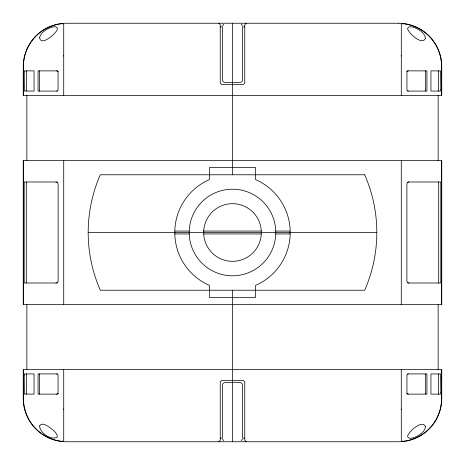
<?xml version="1.0" encoding="UTF-8"?>
<svg xmlns="http://www.w3.org/2000/svg" width="465" height="465" viewBox="0 0 465 465"><rect width="100%" height="100%" fill="white"/><g stroke="black" fill="none" stroke-linecap="round" stroke-linejoin="round"><path stroke-width="0.7" d="M174.823 231.059L174.898 228.722A57.724 57.724 0 0 1 206.972 180.728L209.413 179.624L209.413 167.563L255.587 167.563L255.587 179.624L258.029 180.728A57.724 57.724 0 0 1 290.102 228.722L290.102 236.278A57.724 57.724 0 0 1 258.029 284.272L255.587 285.376L255.587 297.437L209.413 297.437L209.413 285.376L206.972 284.272A57.724 57.724 0 0 1 174.898 236.278L174.823 231.059L189.255 231.059L189.302 229.669A43.292 43.292 0 0 1 232.5 189.209A43.292 43.292 0 0 1 275.699 229.669L275.699 235.331A43.292 43.292 0 0 1 232.5 275.792A43.292 43.292 0 0 1 189.302 235.331L189.255 231.059M63.717 409.002L63.717 409.293M401.283 55.998L401.283 55.707M222.491 26.005L223.77 24.337M242.509 438.995L241.23 440.663M246.212 23.25L244.764 24.692L244.764 83.136L243.323 84.584L221.677 84.584L220.236 83.136L220.236 24.692L218.788 23.25M218.788 441.75L220.236 440.309L220.236 381.864L221.677 380.417L243.323 380.417L244.764 381.864L244.764 440.309L246.212 441.75M26.586 70.872L26.586 91.076M438.414 91.076L438.414 70.872M26.586 373.924L26.586 394.128M438.414 394.128L438.414 373.924M63.717 55.707L63.717 55.998M401.283 409.293L401.283 409.002M220.236 26.86L221.677 26.86M222.491 26.86L222.398 79.678A2.744 2.744 0 0 0 225.141 82.415L239.859 82.415A2.744 2.744 0 0 0 242.602 79.678L242.509 26.86M243.323 26.86L244.764 26.86M57.067 70.872L38.06 70.872L38.06 91.076L57.067 91.076A1.442 1.418 -90 0 0 57.433 91.03M407.933 70.872L426.94 70.872L426.94 91.076L407.933 91.076A1.442 1.418 -90 0 1 407.567 91.03M56.416 181.989L24.593 181.989A2.162 0.424 90 0 0 24.174 184.157L24.174 280.843A2.162 0.424 -90 0 0 24.593 283.011L56.416 283.011M408.584 181.989L440.407 181.989A2.162 0.424 -90 0 1 440.826 184.157L440.826 280.843A2.162 0.424 -90 0 1 440.407 283.011L408.584 283.011M203.717 231.059L261.284 231.059M275.745 231.059L290.177 231.059M88.193 232.5L376.807 232.5M174.823 233.942L189.255 233.942M203.717 233.942L261.284 233.942M275.745 233.942L290.177 233.942M57.067 394.128L38.06 394.128L38.06 373.924L57.067 373.924A1.442 1.418 -90 0 1 57.433 373.97M407.933 394.128L426.94 394.128L426.94 373.924L407.933 373.924A1.442 1.418 -90 0 0 407.567 373.97M220.236 438.14L221.677 438.14M222.491 438.14L222.398 385.322A2.744 2.744 0 0 1 225.141 382.585L239.859 382.585A2.744 2.744 0 0 1 242.602 385.322L242.509 438.14M243.323 438.14L244.764 438.14M241.23 24.337L242.509 26.005M223.77 440.663L222.491 438.995M441.564 95.406L441.564 66.542A43.105 43.105 0 0 0 404.085 23.802L401.307 23.767L401.283 95.406M441.564 160.344L441.564 304.656M441.564 369.594L441.564 398.459A43.105 43.105 0 0 1 404.085 441.198L401.307 441.233L401.283 369.594M438.14 95.406L438.14 160.344M438.14 304.656L438.14 369.594M425.516 70.872L425.516 91.076M425.516 373.924L425.516 394.128M401.283 160.344L401.283 304.656M232.5 23.25L232.5 174.776M232.5 290.224L232.5 441.75M63.717 95.406L63.717 23.791L60.915 23.802A43.105 43.105 0 0 0 23.436 66.542L23.436 95.406M63.717 160.344L63.717 304.656M63.717 369.594L63.717 441.209L60.915 441.198A43.105 43.105 0 0 1 23.436 398.459L23.436 369.594M39.484 70.872L39.484 91.076M39.484 373.924L39.484 394.128M26.86 95.406L26.86 160.344M26.86 304.656L26.86 369.594M23.436 160.344L23.436 304.656M55.992 181.989A2.162 2.122 -90 0 1 58.113 184.157L58.113 280.843A2.162 2.122 -90 0 1 55.992 283.011M56.649 373.924A1.442 1.418 -90 0 1 58.061 375.365L58.061 392.687A1.442 1.418 -90 0 1 56.649 394.128M56.649 91.076A1.442 1.418 -90 0 0 58.061 89.635L58.061 72.313A1.442 1.418 -90 0 0 56.649 70.872M26.72 181.989A2.162 0.424 -90 0 0 26.296 184.157L26.296 280.843A2.162 0.424 -90 0 0 26.72 283.011M56.963 182.065A2.162 2.122 -90 0 1 57.474 182.28M57.474 282.72A2.162 2.122 -90 0 1 56.963 282.935M58.294 393.407A1.442 1.418 -90 0 1 58.067 393.704M57.776 393.936A1.442 1.418 -90 0 1 57.433 394.076M57.433 70.924A1.442 1.418 -90 0 1 57.776 71.064M58.067 71.296A1.442 1.418 -90 0 1 58.294 71.593M409.008 283.011A2.162 2.122 -90 0 1 406.887 280.843L406.887 184.157A2.162 2.122 -90 0 1 409.008 181.989M408.351 91.076A1.442 1.418 -90 0 1 406.939 89.635L406.939 72.313A1.442 1.418 -90 0 1 408.351 70.872M408.351 373.924A1.442 1.418 -90 0 0 406.939 375.365L406.939 392.687A1.442 1.418 -90 0 0 408.351 394.128M438.28 283.011A2.162 0.424 -90 0 0 438.704 280.843L438.704 184.157A2.162 0.424 -90 0 0 438.28 181.989M408.038 282.935A2.162 2.122 -90 0 1 407.526 282.72M407.526 182.28A2.162 2.122 -90 0 1 408.038 182.065M406.706 71.593A1.442 1.418 -90 0 1 406.933 71.296M407.224 71.064A1.442 1.418 -90 0 1 407.567 70.924M407.567 394.076A1.442 1.418 -90 0 1 407.224 393.936M406.933 393.704A1.442 1.418 -90 0 1 406.706 393.407M24.192 71.941L24.389 91.03L34.061 91.076L34.061 70.872L24.465 70.872L24.192 71.941M24.192 374.993L24.389 394.076L34.061 394.128L34.061 373.924L24.465 373.924L24.192 374.993M440.814 89.635L440.535 91.076L430.939 91.076L430.939 70.872L440.611 70.924L440.814 89.635M440.814 392.687L440.535 394.128L430.939 394.128L430.939 373.924L440.611 373.97L440.814 392.687M203.734 230.617L203.734 234.383A28.83 28.83 0 0 0 232.5 261.33A28.83 28.83 0 0 0 261.266 234.383L261.266 230.617A28.83 28.83 0 0 0 232.5 203.67A28.83 28.83 0 0 0 203.734 230.617M39.601 37.531C40.682 47.046 56.219 33.492 57.41 29.185C57.643 25.209 51.778 27.022 49.674 27.958C45.401 29.818 40.891 32.777 39.601 37.531M425.475 426.632C424.911 431.369 420.511 434.583 416.495 436.478C414.083 437.565 408.718 440.024 407.514 436.42C408.537 431.619 422.429 419.105 425.475 426.632M39.601 425.934C39.723 433.002 51.383 440.878 57.41 436.99C57.265 432.677 52.76 430.038 49.784 427.48C47.232 425.777 41.745 421.848 39.601 425.934M425.475 38.368C422.429 45.895 408.537 33.381 407.514 28.58C408.718 24.976 414.083 27.435 416.495 28.522C420.511 30.417 424.911 33.631 425.475 38.368M398.459 23.25L66.542 23.25A43.292 43.292 0 0 0 23.25 66.542L23.25 95.406L441.75 95.406L441.75 66.542A43.292 43.292 0 0 0 398.459 23.25M441.75 160.344L23.25 160.344L23.25 304.656L441.75 304.656L441.75 160.344M364.694 174.776L100.306 174.776A143.551 143.551 0 0 0 100.306 290.224L364.694 290.224A143.551 143.551 0 0 0 364.694 174.776M441.75 369.594L23.25 369.594L23.25 398.459A43.292 43.292 0 0 0 66.542 441.75L398.459 441.75A43.292 43.292 0 0 0 441.75 398.459L441.75 369.594"/></g></svg>
